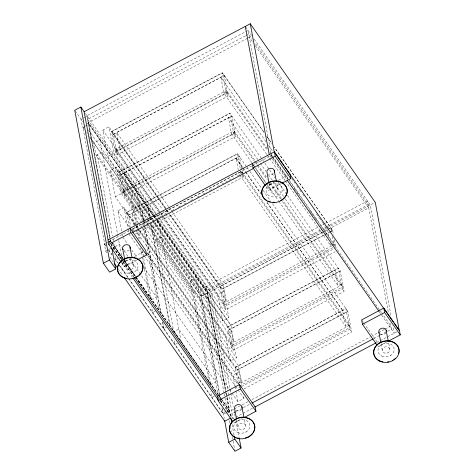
<?xml version="1.0" encoding="UTF-8"?>
<svg xmlns="http://www.w3.org/2000/svg" width="475" height="475" viewBox="0 0 475 475"><rect width="100%" height="100%" fill="white"/><g stroke="black" fill="none" stroke-linecap="round" stroke-linejoin="round"><path stroke-width="0.36" stroke-dasharray="2.38 1.78" d="M85.268 116.945L80.999 119.207L82.317 126.243L83.588 128.066M85.874 116.624L87.097 115.977L110.135 239.079M245.486 35.839L87.632 119.445L153.918 214.154M246.145 35.488L248.763 34.105L252.166 38.962M247.392 38.309L88.225 122.609L152.813 214.89M248.045 37.964L249.357 37.27L252.753 42.127M87.192 123.654L88.409 123.013L153.484 215.982M105.569 245.385L104.732 244.18L82.882 127.437L84.71 126.469M85.322 126.148L88.979 124.207L147.82 208.276L149.447 216.98L152.03 220.691M149.744 216.416L107.718 156.376L102.784 130.007L108.882 126.778L166.606 209.249M117.212 154.785L113.365 134.211L224.224 75.495L228.071 96.069L117.212 154.785L115.342 152.101L111.488 131.533L222.348 72.817L264.142 132.525M113.383 134.318L224.242 75.602M96.128 155.378L102.22 152.148L139.187 204.957L133.089 208.187L96.128 155.378L93.824 143.07L99.922 139.84L118.376 238.456M158.549 211.909L116.096 151.252L115.704 149.144L226.557 90.428L267.318 148.657M116.327 150.035L119.653 148.277L116.69 132.448L168.518 206.578M266.748 154.357L223.862 93.082L227.187 91.319M116.096 151.252L226.955 92.536L226.557 90.428M115.342 152.101L226.201 93.385L222.348 72.817M107.718 156.376L113.816 153.152L108.882 126.778M137.358 228.35L115.288 196.816L110.354 170.442L116.452 167.218L151.679 217.55M124.782 195.219L120.935 174.652L231.794 115.936L235.642 136.503L124.782 195.219L122.906 192.541L119.059 171.974L229.918 113.252L261.962 159.119M119.077 172.075L229.936 113.359M120.953 174.758L231.812 116.043M143.616 220.198L123.666 191.692L123.268 189.578L234.127 130.863L267.241 178.178M123.892 190.475L127.223 188.712L124.26 172.888L153.134 214.148M251.809 162.64L231.426 133.517L234.751 131.759M123.666 191.692L234.525 132.976L234.127 130.863M122.906 192.541L233.765 133.825L229.918 113.252M115.288 196.816L121.386 193.586L116.452 167.218M121.653 230.838L117.919 210.882L124.017 207.652L239.044 371.996L241.579 385.54M129.42 227.335L126.623 212.408L237.482 153.692L246.596 166.79M126.647 212.515L237.506 153.799M128.523 215.193L239.382 156.477M143.355 220.21L141.722 211.506L147.82 208.276M143.955 221.605L142.191 212.177L148.289 208.947L152.499 214.961M129.331 230.702L110.337 240.76L123.084 258.976M131.949 229.312L251.815 165.828M252.474 165.478L271.468 155.42L272.317 156.631M106.952 252.896L105.676 251.073L104.357 244.037L106.186 243.069M106.798 242.749L108.627 241.781M109.238 241.454L110.455 240.807M132.139 229.33L241.698 171.303L349.535 325.375L349.927 327.483L239.721 385.854M109.001 241.923L110.829 240.95M132.014 230.618L134.787 229.152L134.389 227.008M242.321 172.193L238.996 173.957L238.729 172.526M133.19 231.093L134.49 230.405M140.363 227.293L141.663 226.605M146.882 223.838L149.488 222.46M152.754 220.732L154.054 220.038M156.667 218.66L158.62 217.621M159.273 217.277L161.227 216.244M164.487 214.516L167.752 212.788M171.665 210.716L174.272 209.333M178.184 207.26L180.138 206.227M184.051 204.155L186.663 202.772M190.576 200.699L193.183 199.316M197.095 197.244L200.355 195.516M202.962 194.138L206.874 192.066M209.487 190.683L213.4 188.611M217.312 186.538L219.266 185.499M221.873 184.122L233.611 177.905M237.524 175.833L241.437 173.761M135.613 233.932L243.212 176.943L241.917 170.05M105.676 251.073L108.116 249.779M108.728 249.458L111.773 247.843L111.085 244.174M113.774 249.678L113.365 247.505L119.462 244.275L121.588 247.309M118.72 258.198L115.668 259.813L114.855 255.467M119.326 257.872L121.766 256.583L118.513 239.18M155.438 240.112L161.536 236.888L198.497 289.697L192.399 292.921L155.438 240.112L153.134 227.81L159.232 224.58L181.076 341.323M136.788 260.158L124.397 266.718L123.577 262.325L131.403 258.18M134.662 256.452L143.141 251.964M281.723 183.392L268.678 190.303L267.858 185.903L274.378 182.453M278.291 180.381L287.423 175.542M151.436 299.725L156.423 297.083L140.707 274.627M155.07 311.327L152.629 312.621L151.549 306.82M324.9 223.559L206.34 286.348L225.833 390.492M325.553 223.208L367.478 201.008L388.467 313.156M320.352 230.025L207.035 290.041L157.32 219.011M321.005 229.674L325.589 227.246M326.248 226.902L368.167 204.701L254.713 42.602M321.165 231.046L209.154 290.368L227.691 389.411M323.784 229.657L326.402 228.267M327.055 227.923L375.28 202.386M219.355 394.137L201.032 296.246L207.13 293.016L155.865 219.771M322.335 232.269L219.955 286.496L223.802 307.07L225.678 309.747L335.231 251.72M322.988 231.925L326.901 229.852M328.041 229.247L330.814 227.78L331.633 232.174M225.678 309.747L221.825 289.174L324.211 234.953M324.864 234.602L329.424 232.186M330.077 231.842L332.684 230.458L274.33 147.09M324.229 235.054L221.849 289.281L169.438 214.403M324.882 234.709L329.448 232.293M330.095 231.948L332.708 230.565L274.354 147.197M224.063 392.979L206.34 298.288L212.438 295.058L158.549 218.067M223.909 291.122L228.843 317.49L222.745 320.72L217.811 294.352L223.909 291.122L170.002 214.1M128.838 278.629L163.572 328.249L166.013 326.96M225.934 411.374L222.882 412.989L164.041 328.92L166.482 327.631M222.912 302.32L226.237 300.562L223.28 284.733M285.433 181.052L330.446 245.367L332.666 244.192M332.838 247.641L223.933 305.324L223.541 303.216L331.787 245.878M332.441 245.533L334.4 244.5L269.438 151.691M172.68 332.245L178.772 329.015L215.739 381.823L209.641 385.053M223.802 307.07L334.661 248.354M177.418 343.259L174.978 344.553L173.898 338.758M227.543 327.043L338.396 268.327M231.479 331.556L236.413 357.93L230.316 361.16L225.382 334.786L231.479 331.556L152.107 218.156M230.482 342.76L233.807 340.997L230.844 325.173L156.53 218.999M278.985 201.471L338.016 285.802L341.341 284.044M341.964 284.935L342.362 287.048L231.503 345.764L231.105 343.651L341.964 284.935L282.952 200.622M231.373 347.504L342.232 288.788L338.378 268.221L227.519 326.937L231.373 347.504L233.243 350.188L344.102 291.472L340.254 270.898L229.395 329.614L233.243 350.188M235.107 367.478L345.966 308.762M234.947 385.92L232.946 375.226L239.044 371.996M238.052 383.194L241.377 381.437L238.414 365.613M239.845 175.168L345.58 326.242L348.905 324.478M214.379 396.067L211.945 397.361L210.858 391.56M349.535 325.375L238.676 384.091L147.173 253.359M238.937 387.944L240.896 386.905M241.543 386.561L349.796 329.228L345.948 308.655L235.089 367.371L238.147 383.711M244.073 388.894L351.672 331.906L347.825 311.339L236.966 370.055L239.495 383.568M231.942 393.11L237.88 401.601L243.978 398.371L243.313 394.802M226.539 411.053L228.98 409.759L226.807 398.157M225.886 412.894L223.452 414.188L128.606 278.677M226.498 412.573L229.55 410.958L221.041 398.804M233.664 409.278L229.734 411.356L221.237 399.214M234.323 408.928L239.56 406.155M242.185 404.765L248.075 401.642M252.005 399.564L370.565 336.769M371.218 336.419L384.322 329.484M384.976 329.133L390.872 326.01L381.947 313.262M235.57 411.748L230.328 414.521L225.969 391.216M236.223 411.397L240.807 408.969M243.432 407.586L249.981 404.112M373.777 338.544L379.673 335.421M380.327 335.077L386.876 331.609M387.535 331.259L391.459 329.181L390.373 323.35M252.54 408.268L232.976 418.629L219.462 399.315M376.592 342.564L396.821 331.847M233.801 423.023L242.274 418.534M386.561 342.113L378.082 346.608L377.845 345.349M269.634 184.621L270.192 184.401A8.188 6.787 -10.6 0 1 282.334 189.721A8.188 6.787 -10.6 0 1 270.049 196.228A8.188 6.787 -10.6 0 1 270.192 184.401M125.353 261.036L125.905 260.817A8.188 6.787 -10.6 0 1 138.053 266.137A8.188 6.787 -10.6 0 1 125.762 272.644A8.188 6.787 -10.6 0 1 125.905 260.817M390.094 355.71L390.646 355.49M245.807 432.125L246.365 431.906M245.664 26.968L251.637 35.506M254.19 39.152L370.286 205.028L391.139 316.445M255.307 45.766L368.76 207.866L207.628 293.206L156.21 219.747M266.689 136.165L271.783 143.45M264.159 132.632L222.365 72.924L111.512 131.64L166.042 209.552M267.134 136.877L271.807 143.551M265.929 141.675L220.899 77.259L223.862 93.082M268.458 145.208L272.727 151.382M291.816 178.576L293.514 181.005M293.936 181.61L296.483 185.25M296.911 185.862L299.458 189.501M299.885 190.107L301.156 191.924M302.878 194.459L304.148 196.276M316.445 213.768L319.01 217.514M319.42 218.013L321.985 221.76M322.412 222.365L324.959 226.005M325.381 226.617L326.657 228.433M272.739 157.237L288.04 179.093M289.738 181.521L381.52 312.657M226.955 92.536L267.288 150.159M270.685 155.016L271.955 156.833M272.383 157.439L287.666 179.277M294.037 188.373L296.584 192.013M297.006 192.624L298.282 194.441M309.742 210.817L311.44 213.245M311.867 213.851L314.414 217.491M314.836 218.096L317.383 221.736M270.049 155.711L272.223 158.816M272.484 159.19L286.68 179.473M379.139 311.57L381.52 314.967M381.686 315.216L394.274 333.195L392.914 325.915M226.201 93.385L228.071 96.069M267.176 154.969L285.012 180.447M262.366 159.618L264.51 162.759M264.913 163.257L269.183 169.433M269.586 169.931L275.108 177.816M278.077 182.067L287.019 194.91M287.423 195.415L340.272 271.005L229.413 329.721L151.507 218.334M257.788 159.665L228.463 117.693L231.426 133.517M258.192 160.164L259.908 162.699M260.312 163.198L265.858 171.19M268.381 174.729L272.205 180.185M272.632 180.797L283.688 196.674M285.368 198.995L335.071 270.085M270.423 182.721L281.467 198.497M234.525 132.976L254.054 160.877M254.475 161.482L257.022 165.122M257.45 165.727L267.211 179.681M269.758 183.32L280.802 199.09M282.5 201.519L342.362 287.048M233.765 133.825L235.642 136.503M342.232 288.788L344.102 291.472M253.507 165.068L265.822 182.661M266.249 183.273L278.564 200.866M252.652 164.178L253.917 165.989M254.339 166.594L265.745 182.887M266.166 183.493L267.858 185.903M362.051 320.483L363.322 322.293M363.743 322.899L377.257 342.208M266.148 186.681L268.678 190.303M247.006 167.295L249.571 171.042M249.975 171.54L261.464 188.029M263.138 190.35L270.376 200.771M272.484 203.698L347.843 311.44L236.983 370.162L139.116 230.256M242.404 167.236L236.033 158.133L238.195 169.67M242.826 167.841L245.379 171.481M245.801 172.087L260.662 193.325M267.033 202.421L342.623 310.418L345.58 326.242M236.051 158.24L242.422 167.342M242.85 167.948L245.397 171.588M245.818 172.193L260.686 193.426M267.051 202.528L342.641 310.525M242.517 174.022L349.927 327.483M242.084 175.334L243.212 176.943M349.796 329.228L351.672 331.906M168.922 207.076L171.493 210.823M171.897 211.322L223.297 284.84M167.034 209.855L169.581 213.495M111.488 131.533L166.024 209.445M166.446 210.051L168.993 213.691M169.421 214.296L221.825 289.174M166.464 210.158L169.017 213.797M119.653 148.277L162.539 209.552M162.967 210.158L165.514 213.797M165.941 214.403L226.237 300.562M102.784 130.007L160.508 212.479M160.936 213.085L163.483 216.725M163.905 217.33L217.811 294.352M115.704 149.144L223.541 303.216M158.977 212.515L161.524 216.155M161.951 216.76L223.933 305.324M113.816 153.152L156.263 213.792M156.685 214.397L158.81 217.431M159.232 218.037L228.843 317.49M85.334 113.46L155.574 213.815M155.996 214.421L158.122 217.461M154.345 214.759L156.893 218.405M153.562 214.753L156.109 218.393M124.278 172.995L153.152 214.249M153.579 214.86L156.127 218.5M156.554 219.106L230.868 325.28M153.235 215.496L155.782 219.141M153.912 216.594L156.465 220.24M156.887 220.845L207.504 293.158L201.406 296.388L150.789 224.075M152.92 215.561L155.444 219.165M119.059 171.974L151.103 217.835M150.165 217.022L152.713 220.661M153.134 221.267L222.745 320.72M75.163 110.871L82.698 121.642M88.653 130.144L149.049 216.434M152.451 221.297L206.34 298.288M127.223 188.712L147.6 217.835M148.028 218.441L150.153 221.475M150.575 222.08L233.807 340.997M86.569 132.317L87.418 133.534M89.543 136.568L147.387 219.213M147.814 219.824L150.367 223.47M82.882 127.437L83.725 128.642M90.458 138.261L141.722 211.506M142.191 212.177L149.346 222.395M149.768 223.001L201.032 296.246M110.354 170.442L145.582 220.78M146.009 221.386L148.129 224.414M148.556 225.025L225.382 334.786M123.268 189.578L231.105 343.651M144.044 220.804L146.163 223.838M146.591 224.443L231.503 345.764M121.386 193.586L236.413 357.93M138.213 222.532L131.824 213.328L134.253 226.29M138.623 223.036L141.188 226.783M141.592 227.282L238.432 365.72M126.623 212.408L135.737 225.506M136.147 226.011L138.712 229.757M137.786 228.956L230.316 361.16M135.636 230.363L241.377 381.437M117.919 210.882L129.378 227.258M147.208 252.724L232.946 375.226M147.363 255.182L237.797 384.382M128.951 234.027L143.806 255.253M144.234 255.859L235.066 385.635M235.493 386.24L237.613 389.274M238.04 389.88L243.978 398.371M122.859 237.257L127.526 243.924M131.771 249.993L136.865 257.266M143.652 266.968L228.968 388.865M229.395 389.47L231.515 392.504M124.135 250.954L127.959 256.417M129.663 258.845L140.279 274.016M111.667 242.155L123.043 258.406M124.741 260.834L135.785 276.616M136.212 277.222L169.67 325.019L150.807 224.23M218.458 394.731L220.988 398.341M221.403 398.941L228.98 409.759M111.31 242.024L122.793 258.43M124.492 260.864L135.553 276.664M135.975 277.269L220.614 398.198M123.506 259.582L135.405 276.581M135.826 277.186L217.841 394.357M218.263 394.963L220.816 398.608M122.972 259.059L114.475 246.917L112.985 238.937M123.399 259.665L135.292 276.658M135.719 277.269L150.587 298.514M193.331 359.581L173.785 331.657L156.542 239.531L193.509 292.339L210.746 384.465M193.752 360.187L196.306 363.826M196.727 364.432L210.324 383.859M109.321 241.632L110.123 242.778M110.924 243.924L121.547 259.107M123.251 261.535L133.873 276.711M218.429 397.522L220.133 399.95M220.554 400.556L233.142 418.54L227.828 390.141M113.365 247.505L122.716 260.858M123.138 261.464L133.76 276.64M108.371 240.599L121.463 259.308M121.885 259.908L123.577 262.325M217.77 396.904L219.034 398.715M121.558 261.82L132.187 277.008M121.44 262.497L124.397 266.718M108.52 249.595L112.302 255.004M114.41 258.008L117.794 262.847M119.492 265.276L128.416 278.023M104.357 244.037L106.489 247.077M108.615 250.117L112.017 254.98M114.992 259.231L117.545 262.877M119.249 265.305L128.179 278.071M109.927 257.147L113.329 262.01M118.008 268.696L122.687 275.381M389.767 348.911L389.369 348.169A3.836 3.183 -10.6 0 0 384.584 347.142A3.836 3.183 -10.6 0 0 382.417 351.072L382.808 351.821A3.836 3.183 -10.6 0 0 387.6 352.842A3.836 3.183 -10.6 0 0 389.767 348.911L388.425 341.745M277.863 189.032L277.471 188.29A3.836 3.183 -10.6 0 0 272.68 187.263A3.836 3.183 -10.6 0 0 270.518 191.193L270.91 191.942A3.836 3.183 -10.6 0 0 275.702 192.969A3.836 3.183 -10.6 0 0 277.863 189.032L276.658 182.584M245.48 425.333L245.088 424.585A3.836 3.183 -10.6 0 0 240.297 423.558A3.836 3.183 -10.6 0 0 238.135 427.494L238.527 428.236A3.836 3.183 -10.6 0 0 243.319 429.263A3.836 3.183 -10.6 0 0 245.48 425.333L244.275 418.879M133.582 265.454L133.184 264.712A3.836 3.183 -10.6 0 0 128.398 263.684A3.836 3.183 -10.6 0 0 126.231 267.615L126.629 268.357A3.836 3.183 -10.6 0 0 131.415 269.384A3.836 3.183 -10.6 0 0 133.582 265.454L132.371 259M381.075 343.906L382.417 351.072M332.684 230.458L333.497 234.798M334.424 239.738L335.878 247.505M334.4 244.5L334.661 245.902M332.417 236.354L334.133 245.527M327.507 229.651L329.11 238.224M330.048 243.224L330.446 245.367M335.053 269.978L338.016 285.802M270.97 152.76L248.075 30.412L86.937 115.758L110.651 242.47M271.106 153.484L271.706 156.685M269.04 183.314L270.518 191.193M241.787 169.338L239.358 156.37L128.499 215.086L130.661 226.628M241.698 171.303L242.09 173.411M237.482 153.692L240.54 170.032M240.671 170.733L241.336 174.266M235.083 386.632L235.748 390.195M235.879 390.907L237.88 401.601M236.657 419.609L238.135 427.494M212.438 295.058L229.888 388.295M230.025 389.019L230.702 392.665M230.838 393.389L233.296 406.505M234.11 410.875L234.519 413.06M234.656 413.784L235.066 415.969M235.885 420.339L239.157 437.825M226.088 392.475L206.186 286.128L200.088 289.358L221.356 402.984M226.225 393.199L226.908 396.845M227.044 397.569L230.731 417.287M232.085 424.519L234.127 435.444M207.13 293.016L225.453 390.907M225.589 391.632L226.266 395.259M224.2 393.71L224.877 397.349M225.013 398.08L227.608 411.914M229.241 420.66L229.787 423.569M230.333 426.485L231.283 431.585M232.239 436.679L232.922 440.325M233.059 441.055L234.965 451.25M222.442 408.815L224.218 418.279M219.492 394.862L220.168 398.489M220.305 399.214L220.982 402.836M221.932 407.912L222.882 412.989M209.095 382.132L190.095 280.618L196.193 277.388L218.037 394.131L170.139 325.69L151.139 224.176M148.289 208.947L149.785 216.927M149.916 217.651L150.599 221.273M149.583 217.704L150.266 221.332M144.091 222.33L161.191 313.696M162.818 322.394L164.041 328.92M143.486 220.934L144.305 225.287M144.436 226.011L160.722 313.025M162.349 321.723L163.572 328.249M142.987 225.281L136.883 192.648L130.785 195.878L136.076 224.158M143.527 228.166L158.727 309.391M137.18 223.559L134.193 207.599L97.232 154.791L112.438 236.033M137.317 224.283L137.999 227.911M138.13 228.635L140.44 240.967M142.203 250.396L151.299 299.001M136.212 224.883L138.789 238.658M140.553 248.087L142.049 256.061M142.185 256.785L149.916 298.116M124.017 207.652L127.888 228.327M128.018 229.039L128.689 232.602M122.188 233.694L122.592 235.832M124.759 259.73L126.231 267.615M88.979 124.207L110.147 237.328M110.271 239.804L110.984 243.622M385.938 332.726A3.836 3.183 -10.6 0 1 379.941 333.8M241.65 409.147A3.836 3.183 -10.6 0 1 235.659 410.222M273.44 173.553A3.836 3.183 -10.6 0 1 268.838 174.378M129.158 249.975A3.836 3.183 -10.6 0 1 124.557 250.794M381.947 356.102A8.188 6.787 -10.6 0 0 394.232 349.594A8.188 6.787 -10.6 0 0 382.09 344.28A8.188 6.787 -10.6 0 0 381.947 356.102M237.666 432.523A8.188 6.787 -10.6 0 0 249.951 426.016A8.188 6.787 -10.6 0 0 237.809 420.696A8.188 6.787 -10.6 0 0 237.666 432.523"/><path stroke-width="0.71" d="M84.176 111.809L80.845 107.047L74.747 110.277L103.372 263.239L109.624 272.169L115.722 268.939L111.768 247.819M394.161 323.261L399.261 330.553L375.28 202.386L250.248 23.75L84.128 111.738L108.11 239.905M107.944 239.994L274.402 151.834L290.029 174.165L290.854 178.558L282.376 183.047M121.018 261.891L108.769 244.393L130.94 232.649L130.12 228.255L145.748 250.58L146.567 254.98L138.094 259.469M265.299 185.476L253.05 167.972L275.221 156.227L274.402 151.834M132.543 232.477L253.721 168.298M103.372 263.239L109.47 260.009L80.845 107.047M244.233 417.501L255.972 411.279L255.146 406.885L239.519 384.554L217.348 396.298L217.58 397.557M387.861 341.424L400.253 334.863L399.428 330.469L383.8 308.138L361.629 319.883L362.455 324.277L376.812 344.797M232.53 421.212L218.167 400.698L240.344 388.954L239.519 384.554M362.455 324.277L384.625 312.532L383.8 308.138M251.946 403.073L373.124 338.895M254.76 407.093L375.933 342.908M239.293 438.55L241.062 448.02L234.965 451.25L228.713 442.32L234.81 439.09L234.264 436.175M283.593 165.288L274.235 151.923L250.248 23.75M284.442 166.505L393.312 322.05M275.221 156.227L290.854 178.558M384.625 312.532L400.253 334.863M287.108 180.084L378.967 311.321M130.94 232.649L146.567 254.98M240.344 388.954L255.972 411.279M134.722 277.923L217.58 396.31M133.042 278.225L218.102 399.76M114.184 263.227L117.586 268.084M124.391 277.81L224.764 421.218L230.862 417.988L231.812 423.065M109.47 260.009L115.722 268.939M234.81 439.09L241.062 448.02M388.289 341.026L385.884 329.531A3.836 3.183 -10.6 0 0 381.093 328.504A3.836 3.183 -10.6 0 0 378.931 332.435L380.808 342.469M378.931 332.435L379.287 333.112M276.391 181.147L273.98 169.652A3.836 3.183 -10.6 0 0 269.194 168.625A3.836 3.183 -10.6 0 0 267.027 172.562L268.903 182.596M244.007 417.448L241.603 405.947A3.836 3.183 -10.6 0 0 236.811 404.92A3.836 3.183 -10.6 0 0 234.644 408.856L236.526 418.891M132.103 257.569L129.699 246.074A3.836 3.183 -10.6 0 0 124.907 245.047A3.836 3.183 -10.6 0 0 122.746 248.977L124.622 259.012M122.746 248.977L123.138 249.725M392.605 360.341L392.671 360.685M245.26 26.392L269.248 154.565M268.203 182.602L268.268 182.94A12.795 10.61 -10.6 0 0 268.043 201.424A12.795 10.61 -10.6 0 0 287.244 191.253A12.795 10.61 -10.6 0 0 268.268 182.94M252.231 163.578L253.05 167.972M248.389 437.101L248.324 436.762A12.795 10.61 -10.6 0 1 245.243 437.98M224.627 420.464L228.713 442.32M217.817 398.81L218.167 400.698M123.922 259.023L123.987 259.362A12.795 10.61 -10.6 0 0 123.761 277.845A12.795 10.61 -10.6 0 0 142.963 267.674A12.795 10.61 -10.6 0 0 123.987 259.362M108.062 240.623L108.769 244.393M386.276 330.273A3.836 3.183 -10.6 0 1 386.418 331.093M382.939 361.879A12.795 10.61 -10.6 0 1 374.098 349.25A12.795 10.61 -10.6 0 1 389.773 340.943A12.795 10.61 -10.6 0 1 398.614 353.572M395.265 358.518A12.795 10.61 -10.6 0 1 393.733 359.682M388.883 361.718A12.795 10.61 -10.6 0 1 387.558 361.962M241.995 406.695A3.836 3.183 -10.6 0 1 242.024 408.346M235.036 437.119A12.795 10.61 -10.6 0 1 231.349 422.702A12.795 10.61 -10.6 0 1 248.74 418.362A12.795 10.61 -10.6 0 1 253.033 432.63M252.296 433.598A12.795 10.61 -10.6 0 1 249.446 436.098M238.658 438.3A12.795 10.61 -10.6 0 1 236.776 437.831M274.378 170.4A3.836 3.183 -10.6 0 1 274.402 172.051M287.143 191.609A12.795 10.61 -10.6 0 1 286.716 193.699M286.467 194.376A12.795 10.61 -10.6 0 1 285.41 196.335M285.059 196.822A12.795 10.61 -10.6 0 1 280.707 200.468M274.324 202.208A12.795 10.61 -10.6 0 1 273 202.213M270.406 201.875A12.795 10.61 -10.6 0 1 267.983 201.085M266.873 200.533A12.795 10.61 -10.6 0 1 268.791 182.305A12.795 10.61 -10.6 0 1 287.179 190.914M130.091 246.816A3.836 3.183 -10.6 0 1 130.12 248.473M123.696 277.507A12.795 10.61 -10.6 0 1 119.819 262.342A12.795 10.61 -10.6 0 1 138.451 259.38A12.795 10.61 -10.6 0 1 139.08 275.061M138.083 275.856A12.795 10.61 -10.6 0 1 136.426 276.883M135.838 277.18A12.795 10.61 -10.6 0 1 133.98 277.911M133.344 278.101A12.795 10.61 -10.6 0 1 132.038 278.397M126.754 278.421A12.795 10.61 -10.6 0 1 124.278 277.738M379.947 361.303A12.795 10.61 -10.6 0 0 399.148 351.132A12.795 10.61 -10.6 0 0 380.166 342.819A12.795 10.61 -10.6 0 0 379.947 361.303M235.659 437.718A12.795 10.61 -10.6 0 0 254.861 427.553A12.795 10.61 -10.6 0 0 235.885 419.241A12.795 10.61 -10.6 0 0 235.659 437.718"/></g></svg>
